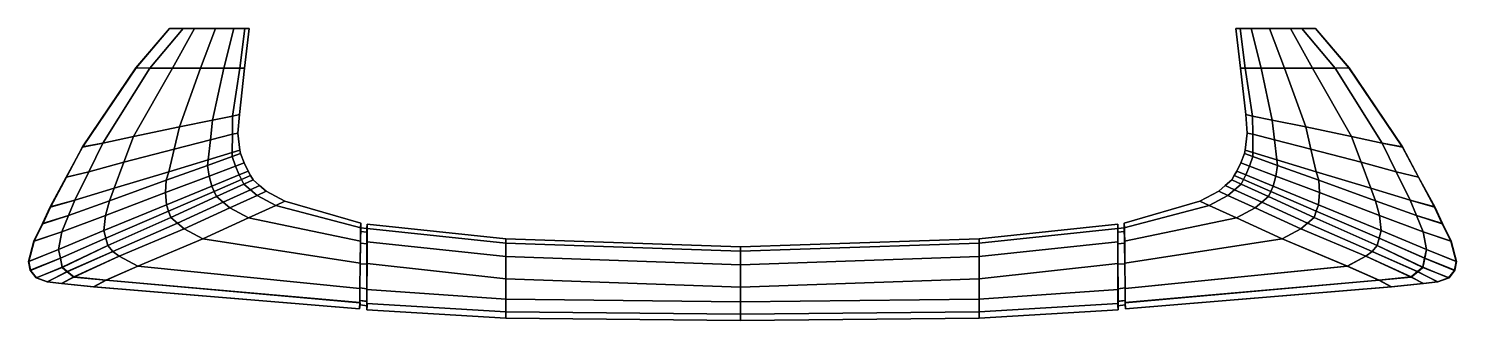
# Model space of a CAD drawing. Extents: x -87 to 87, y -36 to 0.
import ezdxf

# ---------------------------------------------------------------- set-up
doc = ezdxf.new("R2010")
doc.units = 0
doc.layers.add('METAL', color=194, linetype='CONTINUOUS')

msp = doc.modelspace()

# ---------------------------------------------------------------- meshes
at = {"layer": 'METAL'}
mesh = msp.add_polyface(dxfattribs=at)
corners = [(-69.81, 0, -1.24), (-69.81, 0, 1.37), (-68.14, 0, 4.91), (-66.75, 0, 5.5), (-60.62, 0, 3.13), (-60.06, 0, 0.07), (-64.19, 0, -5.36), (-68.14, 0, -4.77), (-66.75, 0, -5.36), (-66.75, 0, -5.36), (-64.19, 0, -5.36), (-66.01, -4.83, -5.36), (-69.44, -4.83, -5.36), (-64.19, 0, 5.5), (-66.75, 0, 5.5), (-69.44, -4.83, 5.5), (-66.01, -4.83, 5.5), (-63.16, -4.83, -4.77), (-61.96, 0, -4.77), (-68.14, 0, -4.77), (-72.21, -4.83, -4.77), (-72.21, -4.83, 4.91), (-68.14, 0, 4.91), (-69.81, 0, -1.24), (-68.14, 0, -4.77), (-72.21, -4.83, -4.77), (-73.9, -4.8, -1.16), (-63.16, -4.83, 4.91), (-61.96, 0, 4.91), (-73.88, -4.81, 1.32), (-72.21, -4.83, 4.91), (-68.14, 0, 4.91), (-69.81, 0, 1.37), (-68.59, -12.01, -5.15), (-74.18, -13.16, -5.15), (-74.18, -13.16, 5.29), (-68.59, -12.01, 5.29), (-77.94, -13.99, -4.58), (-80.41, -14.44, -1.11), (-80.42, -14.46, 1.24), (-64.53, -11.18, 4.72), (-77.94, -13.99, -4.58), (-64.53, -11.18, -4.58), (-77.94, -13.99, 4.72), (-77.94, -13.99, 4.72), (-69.24, -14.74, -4.82), (-75.36, -16.32, -4.82), (-75.36, -16.32, 4.96), (-69.24, -14.74, 4.96), (-79.66, -17.48, -4.29), (-82.37, -18.12, -1.03), (-82.39, -18.13, 1.14), (-64.79, -13.59, 4.43), (-79.66, -17.48, -4.29), (-64.79, -13.59, -4.29), (-62.09, -10.68, -2.87), (-62.12, -12.9, -2.69), (-79.66, -17.48, 4.43), (-79.66, -17.48, 4.43), (-62.12, -12.9, 2.83), (-62.09, -10.68, 3.01), (-76.54, -19.49, -4.5), (-69.89, -17.47, -4.5), (-70.19, -18.52, -4.29), (-77.1, -21.01, -4.29), (-69.89, -17.47, 4.64), (-76.54, -19.49, 4.64), (-77.1, -21.01, 4.52), (-70.19, -18.52, 4.52), (-65.06, -16.01, 4.14), (-65.16, -16.71, 4.04), (-65.06, -16.01, -4), (-65.16, -16.71, -3.9), (-62.16, -15.12, -2.51), (-62.14, -15.62, -2.44), (-62.16, -15.12, 2.65), (-62.14, -15.62, 2.58), (-70.28, -20.02, -3.89), (-77.61, -22.8, -3.89), (-77.61, -22.8, 4.03), (-70.28, -20.02, 4.03), (-64.96, -18, 3.6), (-64.96, -18, -3.46), (-61.76, -16.79, -2.16), (-61.76, -16.79, 2.3), (-70.17, -21.53, 3.51), (-64.62, -19.24, 3.13), (-64.62, -19.24, -2.99), (-70.17, -21.53, -3.37), (-69.9, -22.3, 3.34), (-64.33, -19.87, 2.98), (-64.33, -19.87, -2.84), (-69.9, -22.3, -3.2), (-81.37, -20.96, -4), (-84.34, -21.79, -0.91), (-84.37, -21.77, 1.02), (-81.37, -20.96, -4), (-81.37, -20.96, 4.14), (-81.37, -20.96, 4.14)]
mesh.append_faces([[corners[k] for k in face] for face in [(0, 1, 2, 3), (3, 4, 5, 0), (0, 5, 6, 7), (8, 7, 6, 6), (9, 10, 11, 12), (13, 14, 15, 16), (17, 11, 10, 18), (19, 9, 12, 20), (21, 15, 14, 22), (23, 24, 25, 26), (16, 27, 28, 13), (29, 30, 31, 32), (23, 26, 29, 32), (12, 11, 33, 34), (16, 15, 35, 36), (20, 12, 34, 37), (29, 26, 38, 39), (27, 16, 36, 40), (26, 25, 41, 38), (11, 17, 42, 33), (15, 21, 43, 35), (30, 29, 39, 44), (34, 33, 45, 46), (35, 47, 48, 36), (37, 34, 46, 49), (39, 38, 50, 51), (36, 48, 52, 40), (38, 41, 53, 50), (33, 42, 54, 45), (42, 55, 56, 54), (43, 57, 47, 35), (39, 51, 58, 44), (40, 52, 59, 60), (61, 62, 63, 64), (65, 66, 67, 68), (69, 65, 68, 70), (62, 71, 72, 63), (71, 73, 74, 72), (75, 69, 70, 76), (64, 63, 77, 78), (68, 67, 79, 80), (70, 68, 80, 81), (63, 72, 82, 77), (72, 74, 83, 82), (76, 70, 81, 84), (81, 80, 85, 86), (77, 82, 87, 88), (86, 85, 89, 90), (87, 91, 92, 88), (62, 61, 46, 45), (47, 66, 65, 48), (61, 93, 49, 46), (94, 95, 51, 50), (48, 65, 69, 52), (96, 94, 50, 53), (71, 62, 45, 54), (73, 71, 54, 56), (57, 97, 66, 47), (51, 95, 98, 58), (52, 69, 75, 59)]])
mesh = msp.add_polyface(dxfattribs=at)
corners = [(-66.75, 0, 5.5), (-64.19, 0, 5.5), (-61.96, 0, 4.91), (-60.62, 0, 3.13), (-60.06, 0, 0.07), (-60.62, 0, -2.99), (-61.96, 0, -4.77), (-64.19, 0, -5.36), (-61.2, -4.83, 3.13), (-60.64, -4.83, 0.07), (-60.06, 0, 0.07), (-60.62, 0, 3.13), (-61.2, -4.83, -2.99), (-63.16, -4.83, -4.77), (-61.96, 0, -4.77), (-60.62, 0, -2.99), (-63.16, -4.83, 4.91), (-61.96, 0, 4.91), (-61.27, -10.51, 0.07), (-62.09, -10.68, -2.87), (-64.53, -11.18, -4.58), (-62.09, -10.68, 3.01), (-64.53, -11.18, 4.72), (-61.45, -12.75, 0.07), (-62.12, -12.9, -2.69), (-62.12, -12.9, 2.83), (-62.16, -15.12, -2.51), (-61.2, -14.83, 0.07), (-61.13, -15.26, 0.07), (-62.14, -15.62, -2.44), (-62.16, -15.12, 2.65), (-62.14, -15.62, 2.58), (-61.13, -15.26, 0.07), (-60.69, -16.39, 0.07), (-61.76, -16.79, -2.16), (-61.76, -16.79, 2.3), (-60.69, -16.39, 0.07), (-60.18, -17.41, 0.07), (-61.29, -17.87, -1.87), (-64.96, -18, -3.46), (-61.76, -16.79, -2.16), (-61.29, -17.87, -1.87), (-64.62, -19.24, -2.99), (-61.29, -17.87, 2.01), (-60.18, -17.41, 0.07), (-61.76, -16.79, 2.3), (-64.96, -18, 3.6), (-64.62, -19.24, 3.13), (-61.29, -17.87, 2.01), (-59.89, -17.94, 0.07), (-61, -18.42, -1.77), (-61, -18.42, -1.77), (-64.33, -19.87, -2.84), (-61, -18.42, 1.91), (-59.89, -17.94, 0.07), (-64.33, -19.87, 2.98), (-61, -18.42, 1.91), (-59.59, -18.46, 0.07), (-60.71, -18.98, -1.68), (-60.71, -18.98, -1.68), (-64.05, -20.51, -2.69), (-60.71, -18.98, 1.82), (-59.59, -18.46, 0.07), (-64.05, -20.51, 2.83), (-60.71, -18.98, 1.82), (-58.79, -19.16, 0.07), (-59.9, -19.67, -1.68), (-59.9, -19.67, -1.68), (-63.25, -21.2, -2.69), (-59.9, -19.67, 1.82), (-58.79, -19.16, 0.07), (-63.25, -21.2, 2.83), (-59.9, -19.67, 1.82), (-57.98, -19.85, 0.07), (-59.1, -20.36, -1.68), (-59.1, -20.36, -1.68), (-62.44, -21.89, -2.69), (-59.1, -20.36, 1.82), (-57.98, -19.85, 0.07), (-62.44, -21.89, 2.83), (-59.1, -20.36, 1.82), (-55.7, -21.07, 0.07), (-56.82, -21.58, -1.68), (-56.82, -21.58, -1.68), (-60.16, -23.11, -2.69), (-56.82, -21.58, 1.82), (-60.16, -23.11, 2.83), (-73.68, -29.01, -3.02), (-65.73, -25.66, -3.03), (-46.51, -28.65, -5.23), (-46.56, -31.72, -5.25), (-65.73, -25.66, 3.17), (-73.68, -29.01, 3.16), (-46.56, -31.71, 5.39), (-46.51, -28.65, 5.37), (-79.03, -31.51, -1.29), (-77.54, -30.71, -2.57), (-46.58, -33.46, -4.53), (-46.59, -34.23, -3.69), (-46.46, -24.31, -2.9), (-46.48, -25.94, -4.63), (-46.45, -23.77, 0.07), (-46.48, -25.94, 4.77), (-79.06, -31.51, 1.43), (-46.59, -34.23, 3.83), (-77.56, -30.72, 2.7), (-46.58, -33.45, 4.69), (-46.46, -24.31, 3.04), (-46.56, -31.71, 5.39), (-46.58, -33.45, 4.69), (-46.56, -33.18, 4.11), (-46.55, -31.64, 4.73), (-46.59, -34.23, 3.83), (-46.54, -33.73, 3.57), (-46.59, -34.23, -3.69), (-46.54, -33.74, -3.43), (-46.58, -33.46, -4.53), (-46.56, -33.19, -3.95), (-46.56, -31.72, -5.25), (-46.55, -31.64, -4.59)]
mesh.append_faces([[corners[k] for k in face] for face in [(0, 1, 2, 3), (4, 5, 6, 7), (8, 9, 10, 11), (12, 13, 14, 15), (9, 12, 15, 10), (16, 8, 11, 17), (12, 9, 18, 19), (13, 12, 19, 20), (9, 8, 21, 18), (8, 16, 22, 21), (18, 23, 24, 19), (21, 25, 23, 18), (26, 27, 28, 29), (27, 30, 31, 32), (29, 28, 33, 34), (32, 31, 35, 36), (34, 33, 37, 38), (39, 40, 41, 42), (36, 35, 43, 44), (45, 46, 47, 48), (37, 49, 50, 38), (41, 51, 52, 42), (44, 43, 53, 54), (48, 47, 55, 56), (49, 57, 58, 50), (51, 59, 60, 52), (61, 62, 54, 53), (63, 64, 56, 55), (57, 65, 66, 58), (59, 67, 68, 60), (62, 61, 69, 70), (64, 63, 71, 72), (65, 73, 74, 66), (67, 75, 76, 68), (77, 78, 70, 69), (79, 80, 72, 71), (27, 26, 24, 23), (25, 30, 27, 23), (74, 73, 81, 82), (76, 75, 83, 84), (78, 77, 85, 81), (80, 79, 86, 85), (87, 88, 89, 90), (91, 92, 93, 94), (95, 96, 97, 98), (84, 82, 99, 100), (96, 87, 90, 97), (82, 81, 101, 99), (86, 91, 94, 102), (103, 95, 98, 104), (88, 84, 100, 89), (92, 105, 106, 93), (105, 103, 104, 106), (81, 85, 107, 101), (85, 86, 102, 107), (108, 109, 110, 111), (109, 112, 113, 110), (112, 114, 115, 113), (114, 116, 117, 115), (116, 118, 119, 117)]])
mesh = msp.add_polyface(dxfattribs=at)
corners = [(62.25, 0, -4.77), (60.91, 0, -2.99), (60.36, 0, 0.07), (64.48, 0, -5.36), (62.25, 0, 4.91), (64.48, 0, 5.5), (67.05, 0, 5.5), (60.91, 0, 3.13), (61.49, -4.83, 3.13), (60.91, 0, 3.13), (60.36, 0, 0.07), (60.94, -4.83, 0.07), (61.49, -4.83, -2.99), (60.91, 0, -2.99), (62.25, 0, -4.77), (63.45, -4.83, -4.77), (63.45, -4.83, 4.91), (62.25, 0, 4.91), (62.38, -10.68, -2.87), (61.57, -10.51, 0.07), (64.82, -11.18, -4.58), (62.38, -10.68, 3.01), (64.82, -11.18, 4.72), (62.42, -12.9, -2.69), (61.74, -12.75, 0.07), (62.42, -12.9, 2.83), (62.46, -15.12, -2.51), (62.43, -15.62, -2.44), (61.42, -15.26, 0.07), (61.49, -14.83, 0.07), (61.42, -15.26, 0.07), (62.43, -15.62, 2.58), (62.46, -15.12, 2.65), (62.05, -16.79, -2.16), (60.99, -16.39, 0.07), (60.99, -16.39, 0.07), (62.05, -16.79, 2.3), (61.58, -17.87, -1.87), (60.47, -17.41, 0.07), (65.25, -18, -3.46), (64.91, -19.24, -2.99), (61.58, -17.87, -1.87), (62.05, -16.79, -2.16), (60.47, -17.41, 0.07), (61.58, -17.87, 2.01), (62.05, -16.79, 2.3), (61.58, -17.87, 2.01), (64.91, -19.24, 3.13), (65.25, -18, 3.6), (61.29, -18.42, -1.77), (60.18, -17.94, 0.07), (64.63, -19.87, -2.84), (61.29, -18.42, -1.77), (60.18, -17.94, 0.07), (61.29, -18.42, 1.91), (61.29, -18.42, 1.91), (64.63, -19.87, 2.98), (61, -18.98, -1.68), (59.89, -18.46, 0.07), (64.35, -20.51, -2.69), (61, -18.98, -1.68), (61, -18.98, 1.82), (59.89, -18.46, 0.07), (64.35, -20.51, 2.83), (61, -18.98, 1.82), (60.2, -19.67, -1.68), (59.08, -19.16, 0.07), (63.54, -21.2, -2.69), (60.2, -19.67, -1.68), (59.08, -19.16, 0.07), (60.2, -19.67, 1.82), (60.2, -19.67, 1.82), (63.54, -21.2, 2.83), (59.39, -20.36, -1.68), (58.28, -19.85, 0.07), (62.73, -21.89, -2.69), (59.39, -20.36, -1.68), (59.39, -20.36, 1.82), (58.28, -19.85, 0.07), (62.73, -21.89, 2.83), (59.39, -20.36, 1.82), (57.11, -21.58, -1.68), (55.99, -21.07, 0.07), (60.45, -23.11, -2.69), (57.11, -21.58, 1.82), (60.45, -23.11, 2.83), (73.97, -29.01, -3.02), (46.85, -31.72, -5.25), (46.8, -28.65, -5.23), (66.02, -25.66, -3.03), (66.02, -25.66, 3.17), (46.8, -28.65, 5.37), (46.85, -31.71, 5.39), (73.98, -29.01, 3.16), (79.33, -31.51, -1.26), (46.88, -34.23, -3.69), (46.87, -33.46, -4.53), (77.83, -30.71, -2.57), (46.77, -25.94, -4.63), (46.75, -24.31, -2.9), (46.74, -23.77, 0.07), (46.77, -25.94, 4.77), (79.35, -31.51, 1.4), (46.88, -34.23, 3.83), (46.87, -33.45, 4.69), (77.85, -30.72, 2.7), (46.75, -24.31, 3.04), (46.85, -31.71, 5.39), (46.85, -31.64, 4.73), (46.86, -33.18, 4.11), (46.87, -33.45, 4.69), (46.84, -33.73, 3.57), (46.88, -34.23, 3.83), (46.84, -33.74, -3.43), (46.88, -34.23, -3.69), (46.85, -33.19, -3.95), (46.87, -33.46, -4.53), (46.84, -31.64, -4.59), (46.85, -31.72, -5.25)]
mesh.append_faces([[corners[k] for k in face] for face in [(0, 1, 2, 3), (4, 5, 6, 7), (8, 9, 10, 11), (12, 13, 14, 15), (11, 10, 13, 12), (16, 17, 9, 8), (12, 18, 19, 11), (15, 20, 18, 12), (11, 19, 21, 8), (8, 21, 22, 16), (19, 18, 23, 24), (21, 19, 24, 25), (26, 27, 28, 29), (29, 30, 31, 32), (27, 33, 34, 28), (30, 35, 36, 31), (33, 37, 38, 34), (39, 40, 41, 42), (35, 43, 44, 36), (45, 46, 47, 48), (38, 37, 49, 50), (41, 40, 51, 52), (43, 53, 54, 44), (46, 55, 56, 47), (50, 49, 57, 58), (52, 51, 59, 60), (61, 54, 53, 62), (63, 56, 55, 64), (58, 57, 65, 66), (60, 59, 67, 68), (62, 69, 70, 61), (64, 71, 72, 63), (66, 65, 73, 74), (68, 67, 75, 76), (77, 70, 69, 78), (79, 72, 71, 80), (29, 24, 23, 26), (25, 24, 29, 32), (73, 81, 82, 74), (75, 83, 81, 76), (78, 82, 84, 77), (80, 84, 85, 79), (86, 87, 88, 89), (90, 91, 92, 93), (94, 95, 96, 97), (83, 98, 99, 81), (87, 86, 97, 96), (100, 82, 81, 99), (91, 90, 85, 101), (95, 94, 102, 103), (98, 83, 89, 88), (104, 105, 93, 92), (103, 102, 105, 104), (106, 84, 82, 100), (101, 85, 84, 106), (107, 108, 109, 110), (110, 109, 111, 112), (112, 111, 113, 114), (114, 113, 115, 116), (116, 115, 117, 118)]])
mesh = msp.add_polyface(dxfattribs=at)
corners = [(60.36, 0, 0.07), (60.91, 0, 3.13), (67.05, 0, 5.5), (70.1, 0, -1.24), (68.44, 0, 4.91), (70.1, 0, 1.37), (64.48, 0, -5.36), (68.44, 0, -4.77), (67.05, 0, -5.36), (67.05, 0, -5.36), (69.73, -4.83, -5.36), (66.3, -4.83, -5.36), (64.48, 0, -5.36), (64.48, 0, 5.5), (66.3, -4.83, 5.5), (69.73, -4.83, 5.5), (67.05, 0, 5.5), (63.45, -4.83, -4.77), (62.25, 0, -4.77), (68.44, 0, -4.77), (72.5, -4.83, -4.77), (72.5, -4.83, 4.91), (68.44, 0, 4.91), (70.1, 0, -1.24), (74.19, -4.8, -1.16), (72.5, -4.83, -4.77), (68.44, 0, -4.77), (62.25, 0, 4.91), (63.45, -4.83, 4.91), (74.17, -4.81, 1.32), (70.1, 0, 1.37), (68.44, 0, 4.91), (72.5, -4.83, 4.91), (74.48, -13.16, -5.15), (68.89, -12.01, -5.15), (68.89, -12.01, 5.29), (74.48, -13.16, 5.29), (78.24, -13.99, -4.58), (80.71, -14.46, 1.24), (80.7, -14.44, -1.11), (64.82, -11.18, 4.72), (78.24, -13.99, -4.58), (64.82, -11.18, -4.58), (78.24, -13.99, 4.72), (78.24, -13.99, 4.72), (75.65, -16.32, -4.82), (69.54, -14.74, -4.82), (69.54, -14.74, 4.96), (75.65, -16.32, 4.96), (79.95, -17.48, -4.29), (82.68, -18.13, 1.14), (82.66, -18.12, -1.03), (65.09, -13.59, 4.43), (79.95, -17.48, -4.29), (65.09, -13.59, -4.29), (62.42, -12.9, -2.69), (62.38, -10.68, -2.87), (79.95, -17.48, 4.43), (79.95, -17.48, 4.43), (62.38, -10.68, 3.01), (62.42, -12.9, 2.83), (76.83, -19.49, -4.5), (77.4, -21.01, -4.29), (70.48, -18.52, -4.29), (70.19, -17.47, -4.5), (70.19, -17.47, 4.64), (70.48, -18.52, 4.52), (77.4, -21.01, 4.52), (76.83, -19.49, 4.64), (65.36, -16.01, 4.14), (65.45, -16.71, 4.04), (65.45, -16.71, -3.9), (65.36, -16.01, -4), (62.43, -15.62, -2.44), (62.46, -15.12, -2.51), (62.46, -15.12, 2.65), (62.43, -15.62, 2.58), (77.9, -22.8, -3.89), (70.58, -20.02, -3.89), (70.58, -20.02, 4.03), (77.9, -22.8, 4.03), (65.25, -18, 3.6), (65.25, -18, -3.46), (62.05, -16.79, -2.16), (62.05, -16.79, 2.3), (64.91, -19.24, 3.13), (70.46, -21.53, 3.51), (70.46, -21.53, -3.37), (64.91, -19.24, -2.99), (64.63, -19.87, 2.98), (70.19, -22.3, 3.34), (70.19, -22.3, -3.2), (64.63, -19.87, -2.84), (81.66, -20.96, -4), (84.63, -21.79, -0.91), (84.66, -21.77, 1.02), (81.66, -20.96, -4), (81.66, -20.96, 4.14), (81.66, -20.96, 4.14)]
mesh.append_faces([[corners[k] for k in face] for face in [(0, 1, 2, 3), (4, 5, 3, 2), (6, 0, 3, 7), (8, 6, 7, 7), (9, 10, 11, 12), (13, 14, 15, 16), (17, 18, 12, 11), (19, 20, 10, 9), (21, 22, 16, 15), (23, 24, 25, 26), (14, 13, 27, 28), (29, 30, 31, 32), (23, 30, 29, 24), (10, 33, 34, 11), (14, 35, 36, 15), (20, 37, 33, 10), (29, 38, 39, 24), (28, 40, 35, 14), (24, 39, 41, 25), (11, 34, 42, 17), (15, 36, 43, 21), (32, 44, 38, 29), (33, 45, 46, 34), (36, 35, 47, 48), (37, 49, 45, 33), (38, 50, 51, 39), (35, 40, 52, 47), (39, 51, 53, 41), (34, 46, 54, 42), (42, 54, 55, 56), (43, 36, 48, 57), (38, 44, 58, 50), (40, 59, 60, 52), (61, 62, 63, 64), (65, 66, 67, 68), (69, 70, 66, 65), (64, 63, 71, 72), (72, 71, 73, 74), (75, 76, 70, 69), (62, 77, 78, 63), (66, 79, 80, 67), (70, 81, 79, 66), (63, 78, 82, 71), (71, 82, 83, 73), (76, 84, 81, 70), (81, 85, 86, 79), (78, 87, 88, 82), (85, 89, 90, 86), (88, 87, 91, 92), (64, 46, 45, 61), (48, 47, 65, 68), (61, 45, 49, 93), (94, 51, 50, 95), (47, 52, 69, 65), (96, 53, 51, 94), (72, 54, 46, 64), (74, 55, 54, 72), (57, 48, 68, 97), (50, 58, 98, 95), (52, 60, 75, 69)]])
mesh = msp.add_polyface(dxfattribs=at)
corners = [(-81.37, -20.96, -4), (-76.54, -19.49, -4.5), (-77.1, -21.01, -4.29), (-82.13, -22.81, -3.9), (-84.37, -21.77, 1.02), (-84.34, -21.79, -0.91), (-85.26, -23.84, -0.86), (-85.29, -23.81, 0.96), (-81.37, -20.96, -4), (-82.13, -22.81, -3.9), (-76.54, -19.49, 4.64), (-81.37, -20.96, 4.14), (-82.13, -22.81, 4.04), (-77.1, -21.01, 4.52), (-81.37, -20.96, 4.14), (-85.29, -23.81, 0.96), (-82.13, -22.81, 4.04), (-77.61, -22.8, -3.89), (-82.93, -24.82, -3.46), (-86.31, -25.96, -0.66), (-86.36, -25.95, 0.77), (-82.93, -24.82, -3.46), (-86.31, -25.96, -0.66), (-82.93, -24.82, 3.6), (-77.61, -22.8, 4.03), (-86.36, -25.95, 0.77), (-82.93, -24.82, 3.6), (-70.28, -20.02, -3.89), (-70.17, -21.53, -3.37), (-77.8, -24.67, -3.37), (-70.28, -20.02, 4.03), (-77.8, -24.67, 3.51), (-70.17, -21.53, 3.51), (-83.35, -26.96, -2.99), (-86.96, -28.42, -0.45), (-87, -28.43, 0.58), (-86.96, -28.42, -0.45), (-83.35, -26.96, 3.13), (-87, -28.43, 0.58), (-69.9, -22.3, -3.2), (-77.56, -25.59, -3.2), (-77.56, -25.59, 3.34), (-69.9, -22.3, 3.34), (-83.12, -28.02, -2.83), (-86.76, -29.52, -0.43), (-86.8, -29.5, 0.56), (-86.76, -29.52, -0.43), (-83.12, -28.03, 2.96), (-86.8, -29.5, 0.56), (-69.62, -23.06, -3.03), (-77.32, -26.5, -3.03), (-77.32, -26.5, 3.17), (-69.62, -23.06, 3.17), (-82.9, -29.12, -2.62), (-86.04, -30.44, -0.44), (-86.09, -30.42, 0.58), (-64.05, -20.51, 2.83), (-64.33, -19.87, 2.98), (-86.04, -30.44, -0.44), (-64.33, -19.87, -2.84), (-64.05, -20.51, -2.69), (-82.91, -29.15, 2.74), (-86.09, -30.42, 0.58), (-68.82, -23.75, -3.03), (-76.7, -27.22, -3.03), (-76.7, -27.22, 3.17), (-68.82, -23.75, 3.17), (-82.27, -29.67, -2.59), (-84.7, -30.93, -0.66), (-84.74, -30.93, 0.79), (-63.25, -21.2, 2.83), (-84.7, -30.93, -0.66), (-63.25, -21.2, -2.69), (-82.28, -29.7, 2.7), (-84.74, -30.93, 0.79), (-68.01, -24.45, -3.03), (-75.96, -27.79, -3.03), (-75.96, -27.79, 3.17), (-68.01, -24.45, 3.17), (-81.47, -30.31, -2.55), (-82.96, -31.11, -0.94), (-82.97, -31.12, 1.07), (-62.44, -21.89, 2.83), (-81.47, -30.31, -2.55), (-62.44, -21.89, -2.69), (-81.49, -30.33, 2.66), (-65.73, -25.66, -3.03), (-73.68, -29.01, -3.02), (-73.68, -29.01, 3.16), (-65.73, -25.66, 3.17), (-77.54, -30.71, -2.57), (-79.03, -31.51, -1.29), (-79.06, -31.51, 1.43), (-60.16, -23.11, 2.83), (-60.16, -23.11, -2.69), (-77.56, -30.72, 2.7)]
mesh.append_faces([[corners[k] for k in face] for face in [(0, 1, 2, 3), (4, 5, 6, 7), (5, 8, 9, 6), (10, 11, 12, 13), (14, 4, 15, 16), (3, 2, 17, 18), (7, 6, 19, 20), (6, 9, 21, 22), (13, 12, 23, 24), (16, 15, 25, 26), (17, 27, 28, 29), (30, 24, 31, 32), (18, 17, 29, 33), (20, 19, 34, 35), (22, 21, 33, 36), (24, 23, 37, 31), (26, 25, 38, 37), (28, 39, 40, 29), (32, 31, 41, 42), (29, 40, 43, 33), (35, 34, 44, 45), (36, 33, 43, 46), (37, 47, 41, 31), (38, 48, 47, 37), (39, 49, 50, 40), (51, 52, 42, 41), (50, 53, 43, 40), (54, 55, 45, 44), (52, 56, 57, 42), (53, 58, 46, 43), (59, 60, 49, 39), (47, 61, 51, 41), (48, 62, 61, 47), (49, 63, 64, 50), (52, 51, 65, 66), (50, 64, 67, 53), (54, 68, 69, 55), (56, 52, 66, 70), (53, 67, 71, 58), (60, 72, 63, 49), (51, 61, 73, 65), (61, 62, 74, 73), (63, 75, 76, 64), (77, 78, 66, 65), (64, 76, 79, 67), (68, 80, 81, 69), (78, 82, 70, 66), (67, 83, 80, 71), (72, 84, 75, 63), (85, 77, 65, 73), (81, 85, 73, 74), (76, 75, 86, 87), (78, 77, 88, 89), (79, 76, 87, 90), (81, 80, 91, 92), (82, 78, 89, 93), (80, 83, 90, 91), (75, 84, 94, 86), (77, 85, 95, 88), (85, 81, 92, 95)]])
mesh = msp.add_polyface(dxfattribs=at)
corners = [(81.66, -20.96, -4), (82.43, -22.81, -3.9), (77.4, -21.01, -4.29), (76.83, -19.49, -4.5), (84.66, -21.77, 1.02), (85.59, -23.81, 0.96), (85.55, -23.84, -0.86), (84.63, -21.79, -0.91), (82.43, -22.81, -3.9), (81.66, -20.96, -4), (76.83, -19.49, 4.64), (77.4, -21.01, 4.52), (82.43, -22.81, 4.04), (81.66, -20.96, 4.14), (81.66, -20.96, 4.14), (82.43, -22.81, 4.04), (85.59, -23.81, 0.96), (83.23, -24.82, -3.46), (77.9, -22.8, -3.89), (86.65, -25.95, 0.77), (86.61, -25.96, -0.66), (86.61, -25.96, -0.66), (83.23, -24.82, -3.46), (77.9, -22.8, 4.03), (83.23, -24.82, 3.6), (83.23, -24.82, 3.6), (86.65, -25.95, 0.77), (78.09, -24.67, -3.37), (70.46, -21.53, -3.37), (70.58, -20.02, -3.89), (70.58, -20.02, 4.03), (70.46, -21.53, 3.51), (78.09, -24.67, 3.51), (83.64, -26.96, -2.99), (87.29, -28.43, 0.58), (87.26, -28.42, -0.45), (87.26, -28.42, -0.45), (83.64, -26.96, 3.13), (87.29, -28.43, 0.58), (77.85, -25.59, -3.2), (70.19, -22.3, -3.2), (70.19, -22.3, 3.34), (77.85, -25.59, 3.34), (83.41, -28.02, -2.83), (87.09, -29.5, 0.56), (87.05, -29.52, -0.43), (87.05, -29.52, -0.43), (83.42, -28.03, 2.96), (87.09, -29.5, 0.56), (77.62, -26.5, -3.03), (69.92, -23.06, -3.03), (77.62, -26.5, 3.17), (69.92, -23.06, 3.17), (83.19, -29.12, -2.62), (86.33, -30.44, -0.44), (86.39, -30.42, 0.58), (64.63, -19.87, 2.98), (64.35, -20.51, 2.83), (86.33, -30.44, -0.44), (64.63, -19.87, -2.84), (64.35, -20.51, -2.69), (83.2, -29.15, 2.74), (86.39, -30.42, 0.58), (77, -27.22, -3.03), (69.11, -23.75, -3.03), (69.11, -23.75, 3.17), (77, -27.22, 3.17), (82.56, -29.67, -2.59), (85.03, -30.93, 0.79), (84.99, -30.93, -0.66), (63.54, -21.2, 2.83), (84.99, -30.93, -0.66), (63.54, -21.2, -2.69), (82.57, -29.7, 2.7), (85.03, -30.93, 0.79), (76.25, -27.79, -3.03), (68.31, -24.45, -3.03), (76.25, -27.79, 3.17), (68.31, -24.45, 3.17), (81.77, -30.31, -2.55), (83.27, -31.12, 1.04), (83.25, -31.11, -0.91), (62.73, -21.89, 2.83), (81.77, -30.31, -2.55), (62.73, -21.89, -2.69), (81.78, -30.33, 2.66), (81.78, -30.33, 2.66), (73.97, -29.01, -3.02), (66.02, -25.66, -3.03), (66.02, -25.66, 3.17), (73.98, -29.01, 3.16), (77.83, -30.71, -2.57), (79.35, -31.51, 1.4), (79.33, -31.51, -1.26), (60.45, -23.11, 2.83), (60.45, -23.11, -2.69), (77.85, -30.72, 2.7)]
mesh.append_faces([[corners[k] for k in face] for face in [(0, 1, 2, 3), (4, 5, 6, 7), (7, 6, 8, 9), (10, 11, 12, 13), (14, 15, 16, 4), (1, 17, 18, 2), (5, 19, 20, 6), (6, 21, 22, 8), (11, 23, 24, 12), (15, 25, 26, 16), (18, 27, 28, 29), (30, 31, 32, 23), (17, 33, 27, 18), (19, 34, 35, 20), (21, 36, 33, 22), (23, 32, 37, 24), (25, 37, 38, 26), (28, 27, 39, 40), (31, 41, 42, 32), (27, 33, 43, 39), (34, 44, 45, 35), (36, 46, 43, 33), (37, 32, 42, 47), (38, 37, 47, 48), (40, 39, 49, 50), (51, 42, 41, 52), (49, 39, 43, 53), (54, 45, 44, 55), (52, 41, 56, 57), (53, 43, 46, 58), (59, 40, 50, 60), (47, 42, 51, 61), (48, 47, 61, 62), (50, 49, 63, 64), (52, 65, 66, 51), (49, 53, 67, 63), (54, 55, 68, 69), (57, 70, 65, 52), (53, 58, 71, 67), (60, 50, 64, 72), (51, 66, 73, 61), (61, 73, 74, 62), (64, 63, 75, 76), (77, 66, 65, 78), (63, 67, 79, 75), (69, 68, 80, 81), (78, 65, 70, 82), (67, 71, 81, 83), (72, 64, 76, 84), (85, 73, 66, 77), (80, 74, 73, 86), (75, 87, 88, 76), (78, 89, 90, 77), (79, 91, 87, 75), (80, 92, 93, 81), (82, 94, 89, 78), (81, 93, 91, 83), (76, 88, 95, 84), (77, 90, 96, 85), (86, 96, 92, 80)]])
mesh = msp.add_polyface(dxfattribs=at)
corners = [(-45.69, -31.87, -5.23), (-28.75, -33.04, -6.75), (-28.75, -34.59, -5.9), (-45.7, -33.55, -4.54), (-45.66, -24.41, -2.88), (-45.65, -23.86, 0.06), (-28.73, -25.65, 0.07), (-28.74, -26.19, -3.69), (-45.66, -26.03, 4.74), (-45.67, -28.69, 5.33), (-28.74, -30.57, 6.82), (-28.74, -27.83, 6.03), (-45.71, -34.32, 3.94), (-45.71, -34.33, -3.82), (-28.75, -35.35, -5.01), (-28.75, -35.35, 5.15), (-45.66, -26.03, -4.61), (-28.74, -27.83, -5.9), (-28.74, -30.57, -6.68), (-45.67, -28.69, -5.2), (-45.69, -31.87, 5.36), (-45.7, -33.55, 4.69), (-28.75, -34.58, 6.06), (-28.75, -33.04, 6.89), (-45.71, -34.32, 3.94), (-28.75, -35.35, 5.15), (-45.66, -24.41, 3.01), (-28.74, -26.19, 3.83), (-46.52, -28.7, -4.56), (-45.68, -28.74, -4.54), (-45.69, -31.77, -4.58), (-46.55, -31.64, -4.59), (-45.69, -31.78, 4.7), (-45.69, -28.74, 4.67), (-46.52, -28.7, 4.7), (-46.55, -31.64, 4.73), (-46.56, -33.19, -3.95), (-45.69, -33.3, -3.95), (-45.66, -33.84, -3.52), (-46.54, -33.74, -3.43), (-46.49, -24.78, -2.56), (-45.69, -24.87, -2.54), (-45.69, -26.26, -4), (-46.5, -26.18, -4.03), (-46.49, -24.31, 0.07), (-45.69, -24.4, 0.06), (-46.5, -26.18, 4.18), (-45.69, -26.26, 4.13), (-46.54, -33.73, 3.57), (-46.54, -33.74, -3.43), (-45.66, -33.84, -3.52), (-45.66, -33.84, 3.65), (-46.56, -33.18, 4.11), (-45.69, -33.29, 4.1), (-46.54, -33.73, 3.57), (-45.66, -33.84, 3.65), (-46.49, -24.78, 2.7), (-45.69, -24.87, 2.67), (-28.75, -35.35, -5.01), (-45.71, -34.33, -3.82), (-46.56, -31.72, -5.25), (-46.51, -28.65, -5.23), (-46.52, -28.7, -4.56), (-46.55, -31.64, -4.59), (-46.48, -25.94, -4.63), (-46.5, -26.18, -4.03), (-46.46, -24.31, -2.9), (-46.49, -24.78, -2.56), (-46.45, -23.77, 0.07), (-46.49, -24.31, 0.07), (-46.46, -24.31, 3.04), (-46.49, -24.78, 2.7), (-46.48, -25.94, 4.77), (-46.5, -26.18, 4.18), (-46.51, -28.65, 5.37), (-46.52, -28.7, 4.7), (-46.56, -31.71, 5.39), (-46.55, -31.64, 4.73), (-45.69, -31.87, -5.23), (-45.7, -33.55, -4.54), (-45.69, -33.3, -3.95), (-45.69, -31.77, -4.58), (-45.71, -34.33, -3.82), (-45.66, -33.84, -3.52), (-45.71, -34.32, 3.94), (-45.66, -33.84, 3.65), (-45.7, -33.55, 4.69), (-45.69, -33.29, 4.1), (-45.69, -31.87, 5.36), (-45.69, -31.78, 4.7), (-45.67, -28.69, 5.33), (-45.69, -28.74, 4.67), (-45.66, -26.03, 4.74), (-45.69, -26.26, 4.13), (-45.66, -24.41, 3.01), (-45.69, -24.87, 2.67), (-45.65, -23.86, 0.06), (-45.69, -24.4, 0.06), (-45.66, -24.41, -2.88), (-45.69, -24.87, -2.54), (-45.66, -26.03, -4.61), (-45.69, -26.26, -4), (-45.67, -28.69, -5.2), (-45.68, -28.74, -4.54), (-0.11, -31.55, -7.42), (-0.11, -33.34, -7.5), (-0.11, -33.34, 7.64), (-0.11, -31.55, 7.56), (-0.11, -34.87, -6.57), (-0.11, -35.63, -5.86), (-0.11, -27.19, -4.1), (-0.11, -28.83, -6.55), (-0.11, -26.65, 0.07), (-0.11, -28.83, 6.69), (-0.11, -35.63, -5.86), (-0.11, -35.63, 5.99), (-0.11, -34.86, 6.73), (-0.11, -35.63, 5.99), (-0.11, -27.19, 4.23)]
mesh.append_faces([[corners[k] for k in face] for face in [(0, 1, 2, 3), (4, 5, 6, 7), (8, 9, 10, 11), (12, 13, 14, 15), (16, 17, 18, 19), (20, 21, 22, 23), (24, 25, 22, 21), (5, 26, 27, 6), (8, 11, 27, 26), (28, 29, 30, 31), (32, 33, 34, 35), (36, 37, 38, 39), (40, 41, 42, 43), (37, 36, 31, 30), (41, 40, 44, 45), (46, 34, 33, 47), (48, 49, 50, 51), (29, 28, 43, 42), (35, 52, 53, 32), (52, 54, 55, 53), (44, 56, 57, 45), (56, 46, 47, 57), (18, 1, 0, 19), (23, 10, 9, 20), (3, 2, 58, 59), (4, 7, 17, 16), (60, 61, 62, 63), (61, 64, 65, 62), (64, 66, 67, 65), (66, 68, 69, 67), (68, 70, 71, 69), (70, 72, 73, 71), (72, 74, 75, 73), (74, 76, 77, 75), (78, 79, 80, 81), (79, 82, 83, 80), (82, 84, 85, 83), (84, 86, 87, 85), (86, 88, 89, 87), (88, 90, 91, 89), (90, 92, 93, 91), (92, 94, 95, 93), (94, 96, 97, 95), (96, 98, 99, 97), (98, 100, 101, 99), (100, 102, 103, 101), (102, 78, 81, 103), (1, 18, 104, 105), (10, 23, 106, 107), (58, 2, 108, 109), (17, 7, 110, 111), (2, 1, 105, 108), (7, 6, 112, 110), (113, 11, 10, 107), (15, 14, 114, 115), (18, 17, 111, 104), (23, 22, 116, 106), (22, 25, 117, 116), (6, 27, 118, 112), (27, 11, 113, 118)]])
mesh = msp.add_polyface(dxfattribs=at)
corners = [(45.99, -31.87, -5.23), (46, -33.55, -4.54), (29.04, -34.59, -5.9), (29.04, -33.04, -6.75), (45.95, -24.41, -2.88), (29.03, -26.19, -3.69), (29.03, -25.65, 0.07), (45.95, -23.86, 0.06), (45.96, -26.03, 4.74), (29.03, -27.83, 6.03), (29.04, -30.57, 6.82), (45.97, -28.69, 5.33), (46, -34.32, 3.94), (29.04, -35.35, 5.15), (29.04, -35.35, -5.01), (46, -34.33, -3.82), (45.96, -26.03, -4.61), (45.97, -28.69, -5.2), (29.04, -30.57, -6.68), (29.03, -27.83, -5.9), (45.99, -31.87, 5.36), (29.04, -33.04, 6.89), (29.04, -34.58, 6.06), (46, -33.55, 4.69), (46, -34.32, 3.94), (29.04, -35.35, 5.15), (29.03, -26.19, 3.83), (45.95, -24.41, 3.01), (46.81, -28.7, -4.56), (46.84, -31.64, -4.59), (45.98, -31.77, -4.58), (45.98, -28.74, -4.54), (45.99, -31.78, 4.7), (46.85, -31.64, 4.73), (46.81, -28.7, 4.7), (45.98, -28.74, 4.67), (46.85, -33.19, -3.95), (46.84, -33.74, -3.43), (45.96, -33.84, -3.52), (45.98, -33.3, -3.95), (46.78, -24.78, -2.56), (46.79, -26.18, -4.03), (45.98, -26.26, -4), (45.98, -24.87, -2.54), (45.98, -24.4, 0.06), (46.78, -24.31, 0.07), (46.8, -26.18, 4.18), (45.98, -26.26, 4.13), (46.84, -33.73, 3.57), (45.96, -33.84, 3.65), (45.96, -33.84, -3.52), (46.84, -33.74, -3.43), (45.98, -33.29, 4.1), (46.86, -33.18, 4.11), (45.96, -33.84, 3.65), (46.84, -33.73, 3.57), (45.98, -24.87, 2.67), (46.79, -24.78, 2.7), (46, -34.33, -3.82), (29.04, -35.35, -5.01), (46.85, -31.72, -5.25), (46.84, -31.64, -4.59), (46.81, -28.7, -4.56), (46.8, -28.65, -5.23), (46.79, -26.18, -4.03), (46.77, -25.94, -4.63), (46.78, -24.78, -2.56), (46.75, -24.31, -2.9), (46.78, -24.31, 0.07), (46.74, -23.77, 0.07), (46.79, -24.78, 2.7), (46.75, -24.31, 3.04), (46.8, -26.18, 4.18), (46.77, -25.94, 4.77), (46.81, -28.7, 4.7), (46.8, -28.65, 5.37), (46.85, -31.64, 4.73), (46.85, -31.71, 5.39), (45.99, -31.87, -5.23), (45.98, -31.77, -4.58), (45.98, -33.3, -3.95), (46, -33.55, -4.54), (45.96, -33.84, -3.52), (46, -34.33, -3.82), (45.96, -33.84, 3.65), (46, -34.32, 3.94), (45.98, -33.29, 4.1), (46, -33.55, 4.69), (45.99, -31.78, 4.7), (45.99, -31.87, 5.36), (45.98, -28.74, 4.67), (45.97, -28.69, 5.33), (45.98, -26.26, 4.13), (45.96, -26.03, 4.74), (45.98, -24.87, 2.67), (45.95, -24.41, 3.01), (45.98, -24.4, 0.06), (45.95, -23.86, 0.06), (45.98, -24.87, -2.54), (45.95, -24.41, -2.88), (45.98, -26.26, -4), (45.96, -26.03, -4.61), (45.98, -28.74, -4.54), (45.97, -28.69, -5.2), (-0.11, -33.34, -7.5), (-0.11, -31.55, -7.42), (-0.11, -31.55, 7.56), (-0.11, -33.34, 7.64), (-0.11, -35.63, -5.86), (-0.11, -34.87, -6.57), (-0.11, -28.83, -6.55), (-0.11, -27.19, -4.1), (-0.11, -26.65, 0.07), (-0.11, -28.83, 6.69), (-0.11, -35.63, 5.99), (-0.11, -35.63, -5.86), (-0.11, -34.86, 6.73), (-0.11, -35.63, 5.99), (-0.11, -27.19, 4.23)]
mesh.append_faces([[corners[k] for k in face] for face in [(0, 1, 2, 3), (4, 5, 6, 7), (8, 9, 10, 11), (12, 13, 14, 15), (16, 17, 18, 19), (20, 21, 22, 23), (24, 23, 22, 25), (7, 6, 26, 27), (8, 27, 26, 9), (28, 29, 30, 31), (32, 33, 34, 35), (36, 37, 38, 39), (40, 41, 42, 43), (39, 30, 29, 36), (43, 44, 45, 40), (46, 47, 35, 34), (48, 49, 50, 51), (31, 42, 41, 28), (33, 32, 52, 53), (53, 52, 54, 55), (45, 44, 56, 57), (57, 56, 47, 46), (18, 17, 0, 3), (21, 20, 11, 10), (1, 58, 59, 2), (4, 16, 19, 5), (60, 61, 62, 63), (63, 62, 64, 65), (65, 64, 66, 67), (67, 66, 68, 69), (69, 68, 70, 71), (71, 70, 72, 73), (73, 72, 74, 75), (75, 74, 76, 77), (78, 79, 80, 81), (81, 80, 82, 83), (83, 82, 84, 85), (85, 84, 86, 87), (87, 86, 88, 89), (89, 88, 90, 91), (91, 90, 92, 93), (93, 92, 94, 95), (95, 94, 96, 97), (97, 96, 98, 99), (99, 98, 100, 101), (101, 100, 102, 103), (103, 102, 79, 78), (3, 104, 105, 18), (10, 106, 107, 21), (59, 108, 109, 2), (19, 110, 111, 5), (2, 109, 104, 3), (5, 111, 112, 6), (113, 106, 10, 9), (13, 114, 115, 14), (18, 105, 110, 19), (21, 107, 116, 22), (22, 116, 117, 25), (6, 112, 118, 26), (26, 118, 113, 9)]])

doc.saveas('drawing.dxf')
